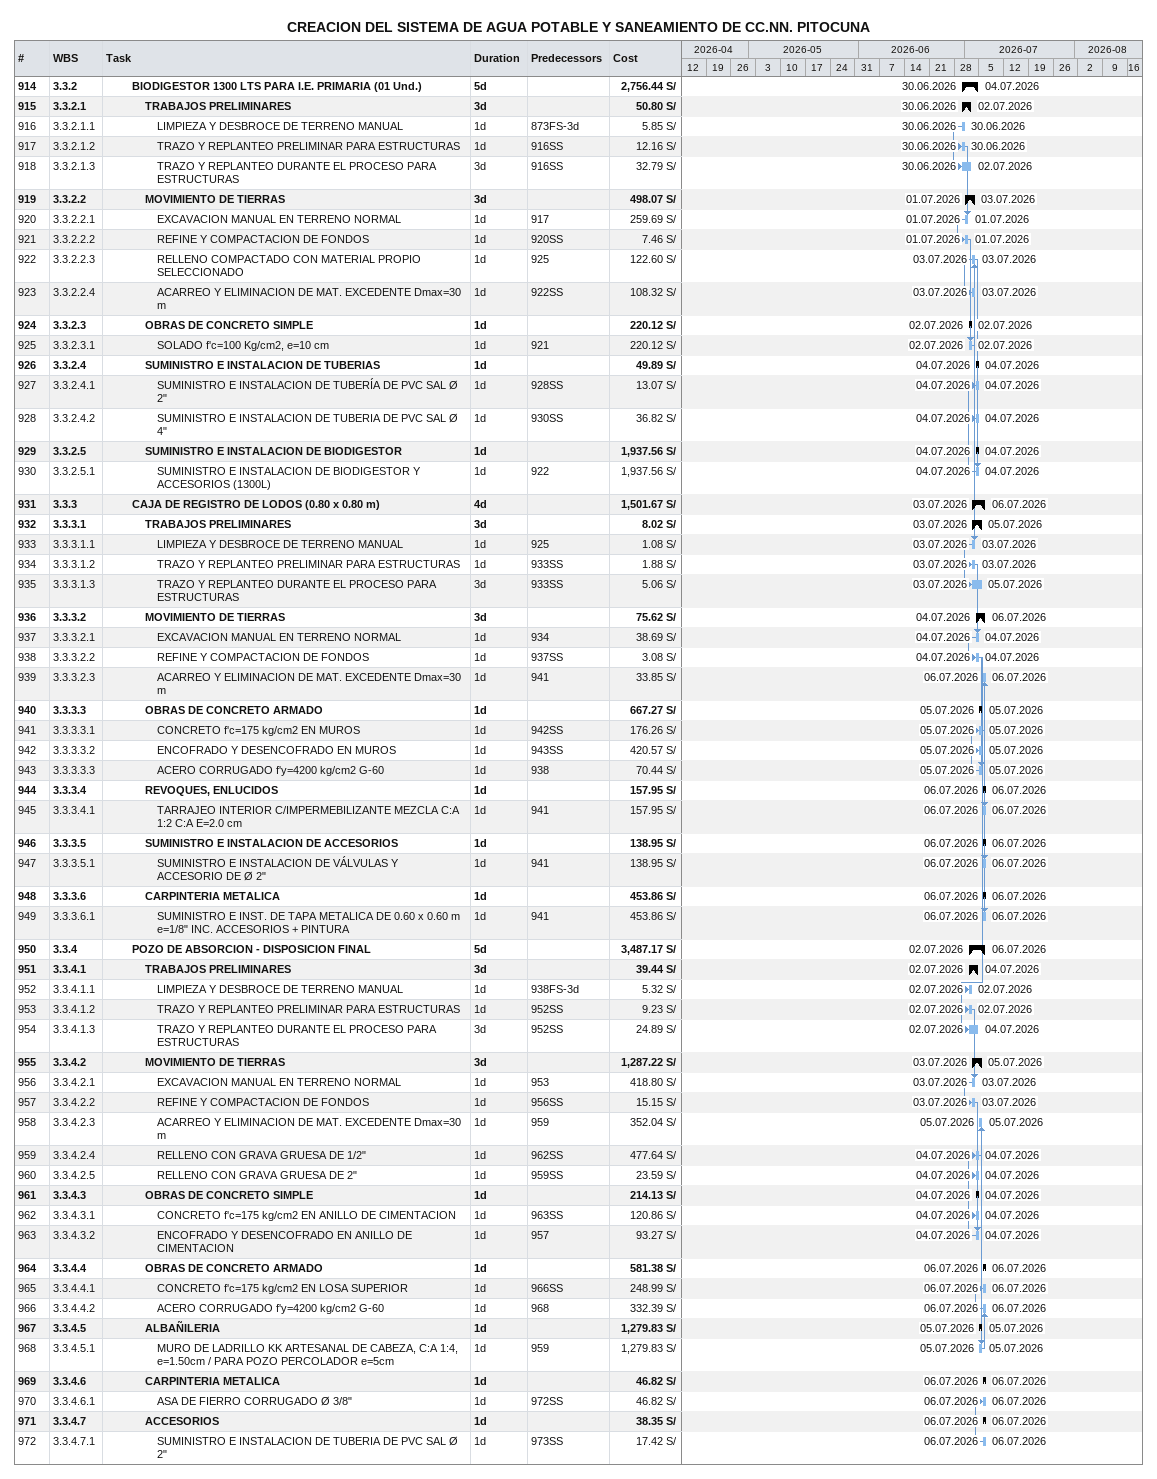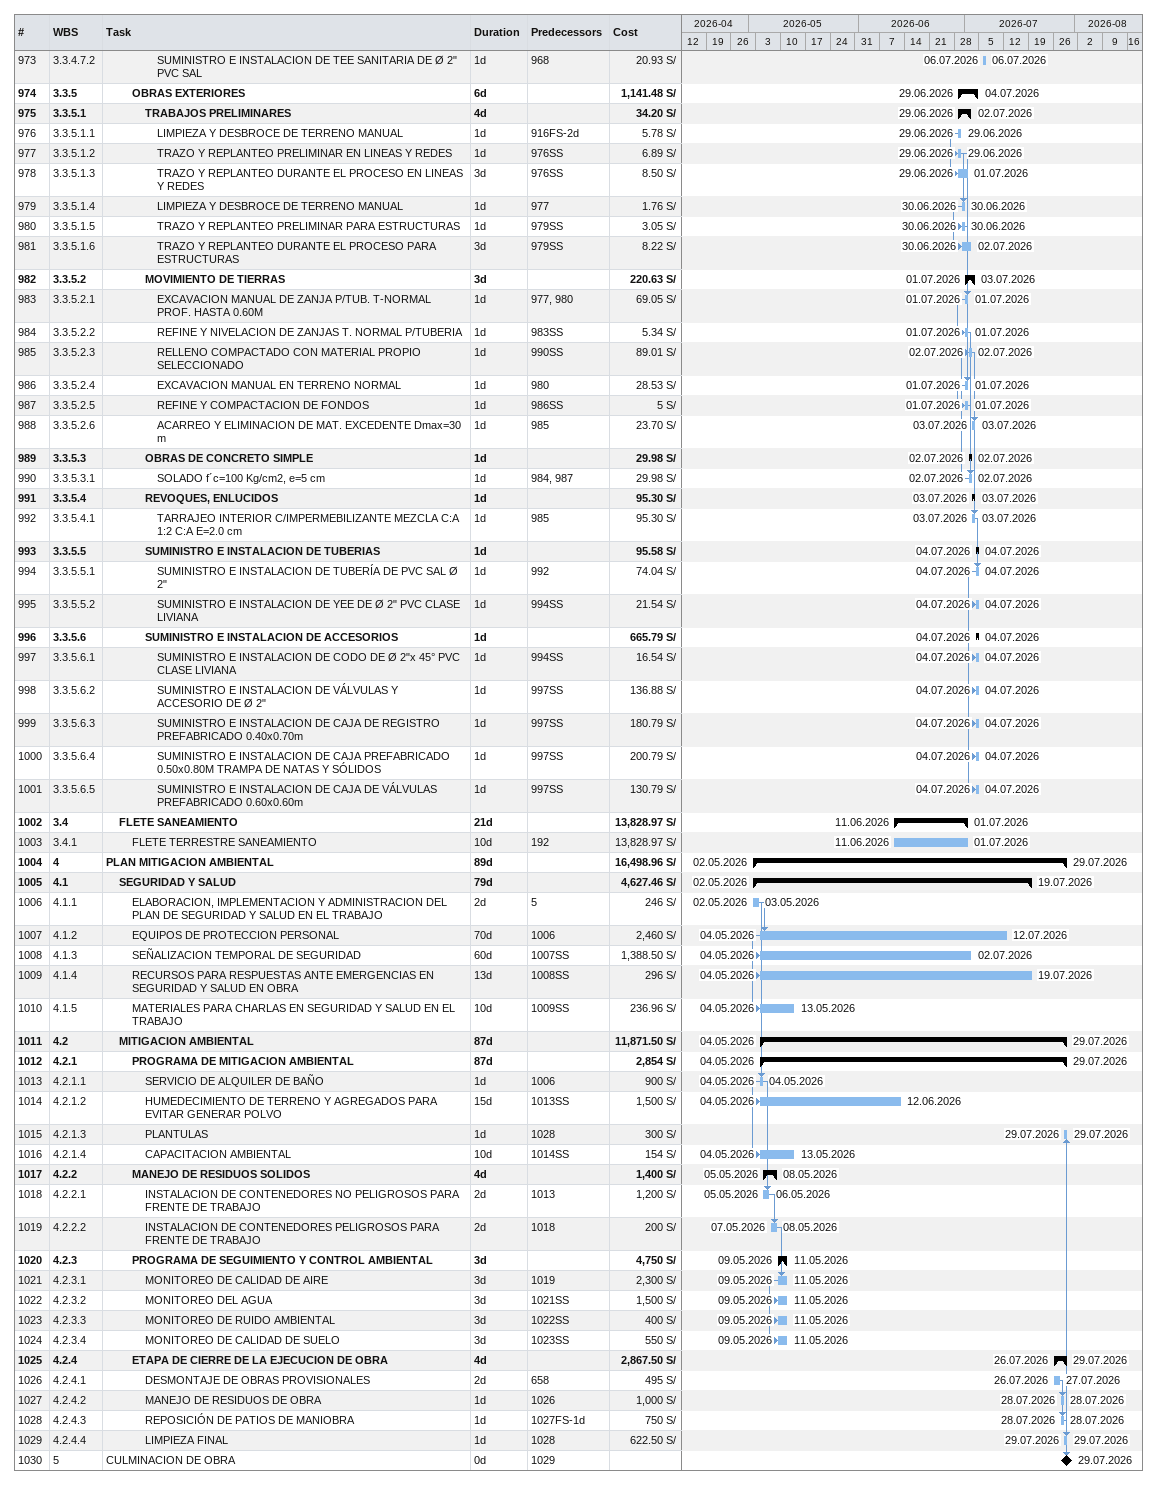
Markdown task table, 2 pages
CREACION DEL SISTEMA DE AGUA POTABLE Y SANEAMIENTO DE CC.NN. PITOCUNA

| ID | WBS | Task | Duration | Start | Finish | Predecessors | Cost (S/) |
|---|---|---|---|---|---|---|---|
| 914 | 3.3.2 | **BIODIGESTOR 1300 LTS PARA I.E. PRIMARIA (01 Und.)** | 5d | 2026-06-30 | 2026-07-04 |  | 2756.44 |
| 915 | 3.3.2.1 | **TRABAJOS PRELIMINARES** | 3d | 2026-06-30 | 2026-07-02 |  | 50.80 |
| 916 | 3.3.2.1.1 | LIMPIEZA Y DESBROCE DE TERRENO MANUAL | 1d | 2026-06-30 | 2026-06-30 | 873FS-3d | 5.85 |
| 917 | 3.3.2.1.2 | TRAZO Y REPLANTEO PRELIMINAR PARA ESTRUCTURAS | 1d | 2026-06-30 | 2026-06-30 | 916SS | 12.16 |
| 918 | 3.3.2.1.3 | TRAZO Y REPLANTEO DURANTE EL PROCESO PARA ESTRUCTURAS | 3d | 2026-06-30 | 2026-07-02 | 916SS | 32.79 |
| 919 | 3.3.2.2 | **MOVIMIENTO DE TIERRAS** | 3d | 2026-07-01 | 2026-07-03 |  | 498.07 |
| 920 | 3.3.2.2.1 | EXCAVACION MANUAL EN TERRENO NORMAL | 1d | 2026-07-01 | 2026-07-01 | 917 | 259.69 |
| 921 | 3.3.2.2.2 | REFINE Y COMPACTACION DE FONDOS | 1d | 2026-07-01 | 2026-07-01 | 920SS | 7.46 |
| 922 | 3.3.2.2.3 | RELLENO COMPACTADO CON MATERIAL PROPIO SELECCIONADO | 1d | 2026-07-03 | 2026-07-03 | 925 | 122.60 |
| 923 | 3.3.2.2.4 | ACARREO Y ELIMINACION DE MAT. EXCEDENTE Dmax=30 m | 1d | 2026-07-03 | 2026-07-03 | 922SS | 108.32 |
| 924 | 3.3.2.3 | **OBRAS DE CONCRETO SIMPLE** | 1d | 2026-07-02 | 2026-07-02 |  | 220.12 |
| 925 | 3.3.2.3.1 | SOLADO f'c=100 Kg/cm2, e=10 cm | 1d | 2026-07-02 | 2026-07-02 | 921 | 220.12 |
| 926 | 3.3.2.4 | **SUMINISTRO E INSTALACION DE TUBERIAS** | 1d | 2026-07-04 | 2026-07-04 |  | 49.89 |
| 927 | 3.3.2.4.1 | SUMINISTRO E INSTALACION DE TUBERÍA DE PVC SAL Ø 2" | 1d | 2026-07-04 | 2026-07-04 | 928SS | 13.07 |
| 928 | 3.3.2.4.2 | SUMINISTRO E INSTALACION DE TUBERIA DE PVC SAL Ø 4" | 1d | 2026-07-04 | 2026-07-04 | 930SS | 36.82 |
| 929 | 3.3.2.5 | **SUMINISTRO E INSTALACION DE BIODIGESTOR** | 1d | 2026-07-04 | 2026-07-04 |  | 1937.56 |
| 930 | 3.3.2.5.1 | SUMINISTRO E INSTALACION DE BIODIGESTOR Y ACCESORIOS (1300L) | 1d | 2026-07-04 | 2026-07-04 | 922 | 1937.56 |
| 931 | 3.3.3 | **CAJA DE REGISTRO DE LODOS (0.80 x 0.80 m)** | 4d | 2026-07-03 | 2026-07-06 |  | 1501.67 |
| 932 | 3.3.3.1 | **TRABAJOS PRELIMINARES** | 3d | 2026-07-03 | 2026-07-05 |  | 8.02 |
| 933 | 3.3.3.1.1 | LIMPIEZA Y DESBROCE DE TERRENO MANUAL | 1d | 2026-07-03 | 2026-07-03 | 925 | 1.08 |
| 934 | 3.3.3.1.2 | TRAZO Y REPLANTEO PRELIMINAR PARA ESTRUCTURAS | 1d | 2026-07-03 | 2026-07-03 | 933SS | 1.88 |
| 935 | 3.3.3.1.3 | TRAZO Y REPLANTEO DURANTE EL PROCESO PARA ESTRUCTURAS | 3d | 2026-07-03 | 2026-07-05 | 933SS | 5.06 |
| 936 | 3.3.3.2 | **MOVIMIENTO DE TIERRAS** | 3d | 2026-07-04 | 2026-07-06 |  | 75.62 |
| 937 | 3.3.3.2.1 | EXCAVACION MANUAL EN TERRENO NORMAL | 1d | 2026-07-04 | 2026-07-04 | 934 | 38.69 |
| 938 | 3.3.3.2.2 | REFINE Y COMPACTACION DE FONDOS | 1d | 2026-07-04 | 2026-07-04 | 937SS | 3.08 |
| 939 | 3.3.3.2.3 | ACARREO Y ELIMINACION DE MAT. EXCEDENTE Dmax=30 m | 1d | 2026-07-06 | 2026-07-06 | 941 | 33.85 |
| 940 | 3.3.3.3 | **OBRAS DE CONCRETO ARMADO** | 1d | 2026-07-05 | 2026-07-05 |  | 667.27 |
| 941 | 3.3.3.3.1 | CONCRETO f'c=175 kg/cm2 EN MUROS | 1d | 2026-07-05 | 2026-07-05 | 942SS | 176.26 |
| 942 | 3.3.3.3.2 | ENCOFRADO Y DESENCOFRADO EN MUROS | 1d | 2026-07-05 | 2026-07-05 | 943SS | 420.57 |
| 943 | 3.3.3.3.3 | ACERO CORRUGADO f'y=4200 kg/cm2 G-60 | 1d | 2026-07-05 | 2026-07-05 | 938 | 70.44 |
| 944 | 3.3.3.4 | **REVOQUES, ENLUCIDOS** | 1d | 2026-07-06 | 2026-07-06 |  | 157.95 |
| 945 | 3.3.3.4.1 | TARRAJEO INTERIOR C/IMPERMEBILIZANTE MEZCLA C:A 1:2 C:A E=2.0 cm | 1d | 2026-07-06 | 2026-07-06 | 941 | 157.95 |
| 946 | 3.3.3.5 | **SUMINISTRO E INSTALACION DE ACCESORIOS** | 1d | 2026-07-06 | 2026-07-06 |  | 138.95 |
| 947 | 3.3.3.5.1 | SUMINISTRO E INSTALACION DE VÁLVULAS Y ACCESORIO DE Ø 2" | 1d | 2026-07-06 | 2026-07-06 | 941 | 138.95 |
| 948 | 3.3.3.6 | **CARPINTERIA METALICA** | 1d | 2026-07-06 | 2026-07-06 |  | 453.86 |
| 949 | 3.3.3.6.1 | SUMINISTRO E INST. DE TAPA METALICA DE 0.60 x 0.60 m e=1/8" INC. ACCESORIOS + PINTURA | 1d | 2026-07-06 | 2026-07-06 | 941 | 453.86 |
| 950 | 3.3.4 | **POZO DE ABSORCION - DISPOSICION FINAL** | 5d | 2026-07-02 | 2026-07-06 |  | 3487.17 |
| 951 | 3.3.4.1 | **TRABAJOS PRELIMINARES** | 3d | 2026-07-02 | 2026-07-04 |  | 39.44 |
| 952 | 3.3.4.1.1 | LIMPIEZA Y DESBROCE DE TERRENO MANUAL | 1d | 2026-07-02 | 2026-07-02 | 938FS-3d | 5.32 |
| 953 | 3.3.4.1.2 | TRAZO Y REPLANTEO PRELIMINAR PARA ESTRUCTURAS | 1d | 2026-07-02 | 2026-07-02 | 952SS | 9.23 |
| 954 | 3.3.4.1.3 | TRAZO Y REPLANTEO DURANTE EL PROCESO PARA ESTRUCTURAS | 3d | 2026-07-02 | 2026-07-04 | 952SS | 24.89 |
| 955 | 3.3.4.2 | **MOVIMIENTO DE TIERRAS** | 3d | 2026-07-03 | 2026-07-05 |  | 1287.22 |
| 956 | 3.3.4.2.1 | EXCAVACION MANUAL EN TERRENO NORMAL | 1d | 2026-07-03 | 2026-07-03 | 953 | 418.80 |
| 957 | 3.3.4.2.2 | REFINE Y COMPACTACION DE FONDOS | 1d | 2026-07-03 | 2026-07-03 | 956SS | 15.15 |
| 958 | 3.3.4.2.3 | ACARREO Y ELIMINACION DE MAT. EXCEDENTE Dmax=30 m | 1d | 2026-07-05 | 2026-07-05 | 959 | 352.04 |
| 959 | 3.3.4.2.4 | RELLENO CON GRAVA GRUESA DE 1/2" | 1d | 2026-07-04 | 2026-07-04 | 962SS | 477.64 |
| 960 | 3.3.4.2.5 | RELLENO CON GRAVA GRUESA DE 2" | 1d | 2026-07-04 | 2026-07-04 | 959SS | 23.59 |
| 961 | 3.3.4.3 | **OBRAS DE CONCRETO SIMPLE** | 1d | 2026-07-04 | 2026-07-04 |  | 214.13 |
| 962 | 3.3.4.3.1 | CONCRETO f'c=175 kg/cm2 EN ANILLO DE CIMENTACION | 1d | 2026-07-04 | 2026-07-04 | 963SS | 120.86 |
| 963 | 3.3.4.3.2 | ENCOFRADO Y DESENCOFRADO EN ANILLO DE CIMENTACION | 1d | 2026-07-04 | 2026-07-04 | 957 | 93.27 |
| 964 | 3.3.4.4 | **OBRAS DE CONCRETO ARMADO** | 1d | 2026-07-06 | 2026-07-06 |  | 581.38 |
| 965 | 3.3.4.4.1 | CONCRETO f'c=175 kg/cm2 EN LOSA SUPERIOR | 1d | 2026-07-06 | 2026-07-06 | 966SS | 248.99 |
| 966 | 3.3.4.4.2 | ACERO CORRUGADO f'y=4200 kg/cm2 G-60 | 1d | 2026-07-06 | 2026-07-06 | 968 | 332.39 |
| 967 | 3.3.4.5 | **ALBAÑILERIA** | 1d | 2026-07-05 | 2026-07-05 |  | 1279.83 |
| 968 | 3.3.4.5.1 | MURO DE LADRILLO KK ARTESANAL DE CABEZA, C:A 1:4, e=1.50cm / PARA POZO PERCOLADOR e=5cm | 1d | 2026-07-05 | 2026-07-05 | 959 | 1279.83 |
| 969 | 3.3.4.6 | **CARPINTERIA METALICA** | 1d | 2026-07-06 | 2026-07-06 |  | 46.82 |
| 970 | 3.3.4.6.1 | ASA DE FIERRO CORRUGADO Ø 3/8" | 1d | 2026-07-06 | 2026-07-06 | 972SS | 46.82 |
| 971 | 3.3.4.7 | **ACCESORIOS** | 1d | 2026-07-06 | 2026-07-06 |  | 38.35 |
| 972 | 3.3.4.7.1 | SUMINISTRO E INSTALACION DE TUBERIA DE PVC SAL Ø 2" | 1d | 2026-07-06 | 2026-07-06 | 973SS | 17.42 |
| 973 | 3.3.4.7.2 | SUMINISTRO E INSTALACION DE TEE SANITARIA DE Ø 2" PVC SAL | 1d | 2026-07-06 | 2026-07-06 | 968 | 20.93 |
| 974 | 3.3.5 | **OBRAS EXTERIORES** | 6d | 2026-06-29 | 2026-07-04 |  | 1141.48 |
| 975 | 3.3.5.1 | **TRABAJOS PRELIMINARES** | 4d | 2026-06-29 | 2026-07-02 |  | 34.20 |
| 976 | 3.3.5.1.1 | LIMPIEZA Y DESBROCE DE TERRENO MANUAL | 1d | 2026-06-29 | 2026-06-29 | 916FS-2d | 5.78 |
| 977 | 3.3.5.1.2 | TRAZO Y REPLANTEO PRELIMINAR EN LINEAS Y REDES | 1d | 2026-06-29 | 2026-06-29 | 976SS | 6.89 |
| 978 | 3.3.5.1.3 | TRAZO Y REPLANTEO DURANTE EL PROCESO EN LINEAS Y REDES | 3d | 2026-06-29 | 2026-07-01 | 976SS | 8.50 |
| 979 | 3.3.5.1.4 | LIMPIEZA Y DESBROCE DE TERRENO MANUAL | 1d | 2026-06-30 | 2026-06-30 | 977 | 1.76 |
| 980 | 3.3.5.1.5 | TRAZO Y REPLANTEO PRELIMINAR PARA ESTRUCTURAS | 1d | 2026-06-30 | 2026-06-30 | 979SS | 3.05 |
| 981 | 3.3.5.1.6 | TRAZO Y REPLANTEO DURANTE EL PROCESO PARA ESTRUCTURAS | 3d | 2026-06-30 | 2026-07-02 | 979SS | 8.22 |
| 982 | 3.3.5.2 | **MOVIMIENTO DE TIERRAS** | 3d | 2026-07-01 | 2026-07-03 |  | 220.63 |
| 983 | 3.3.5.2.1 | EXCAVACION MANUAL DE ZANJA P/TUB. T-NORMAL PROF. HASTA 0.60M | 1d | 2026-07-01 | 2026-07-01 | 977, 980 | 69.05 |
| 984 | 3.3.5.2.2 | REFINE Y NIVELACION DE ZANJAS T. NORMAL P/TUBERIA | 1d | 2026-07-01 | 2026-07-01 | 983SS | 5.34 |
| 985 | 3.3.5.2.3 | RELLENO COMPACTADO CON MATERIAL PROPIO SELECCIONADO | 1d | 2026-07-02 | 2026-07-02 | 990SS | 89.01 |
| 986 | 3.3.5.2.4 | EXCAVACION MANUAL EN TERRENO NORMAL | 1d | 2026-07-01 | 2026-07-01 | 980 | 28.53 |
| 987 | 3.3.5.2.5 | REFINE Y COMPACTACION DE FONDOS | 1d | 2026-07-01 | 2026-07-01 | 986SS | 5 |
| 988 | 3.3.5.2.6 | ACARREO Y ELIMINACION DE MAT. EXCEDENTE Dmax=30 m | 1d | 2026-07-03 | 2026-07-03 | 985 | 23.70 |
| 989 | 3.3.5.3 | **OBRAS DE CONCRETO SIMPLE** | 1d | 2026-07-02 | 2026-07-02 |  | 29.98 |
| 990 | 3.3.5.3.1 | SOLADO f´c=100 Kg/cm2, e=5 cm | 1d | 2026-07-02 | 2026-07-02 | 984, 987 | 29.98 |
| 991 | 3.3.5.4 | **REVOQUES, ENLUCIDOS** | 1d | 2026-07-03 | 2026-07-03 |  | 95.30 |
| 992 | 3.3.5.4.1 | TARRAJEO INTERIOR C/IMPERMEBILIZANTE MEZCLA C:A 1:2 C:A E=2.0 cm | 1d | 2026-07-03 | 2026-07-03 | 985 | 95.30 |
| 993 | 3.3.5.5 | **SUMINISTRO E INSTALACION DE TUBERIAS** | 1d | 2026-07-04 | 2026-07-04 |  | 95.58 |
| 994 | 3.3.5.5.1 | SUMINISTRO E INSTALACION DE TUBERÍA DE PVC SAL Ø 2" | 1d | 2026-07-04 | 2026-07-04 | 992 | 74.04 |
| 995 | 3.3.5.5.2 | SUMINISTRO E INSTALACION DE YEE DE Ø 2" PVC CLASE LIVIANA | 1d | 2026-07-04 | 2026-07-04 | 994SS | 21.54 |
| 996 | 3.3.5.6 | **SUMINISTRO E INSTALACION DE ACCESORIOS** | 1d | 2026-07-04 | 2026-07-04 |  | 665.79 |
| 997 | 3.3.5.6.1 | SUMINISTRO E INSTALACION DE CODO DE Ø 2"x 45° PVC CLASE LIVIANA | 1d | 2026-07-04 | 2026-07-04 | 994SS | 16.54 |
| 998 | 3.3.5.6.2 | SUMINISTRO E INSTALACION DE VÁLVULAS Y ACCESORIO DE Ø 2" | 1d | 2026-07-04 | 2026-07-04 | 997SS | 136.88 |
| 999 | 3.3.5.6.3 | SUMINISTRO E INSTALACION DE CAJA DE REGISTRO PREFABRICADO 0.40x0.70m | 1d | 2026-07-04 | 2026-07-04 | 997SS | 180.79 |
| 1000 | 3.3.5.6.4 | SUMINISTRO E INSTALACION DE CAJA PREFABRICADO 0.50x0.80M TRAMPA DE NATAS Y SÓLIDOS | 1d | 2026-07-04 | 2026-07-04 | 997SS | 200.79 |
| 1001 | 3.3.5.6.5 | SUMINISTRO E INSTALACION DE CAJA DE VÁLVULAS PREFABRICADO 0.60x0.60m | 1d | 2026-07-04 | 2026-07-04 | 997SS | 130.79 |
| 1002 | 3.4 | **FLETE SANEAMIENTO** | 21d | 2026-06-11 | 2026-07-01 |  | 13828.97 |
| 1003 | 3.4.1 | FLETE TERRESTRE SANEAMIENTO | 10d | 2026-06-11 | 2026-07-01 | 192 | 13828.97 |
| 1004 | 4 | **PLAN MITIGACION AMBIENTAL** | 89d | 2026-05-02 | 2026-07-29 |  | 16498.96 |
| 1005 | 4.1 | **SEGURIDAD Y SALUD** | 79d | 2026-05-02 | 2026-07-19 |  | 4627.46 |
| 1006 | 4.1.1 | ELABORACION, IMPLEMENTACION Y ADMINISTRACION DEL PLAN DE SEGURIDAD Y SALUD EN EL TRABAJO | 2d | 2026-05-02 | 2026-05-03 | 5 | 246 |
| 1007 | 4.1.2 | EQUIPOS DE PROTECCION PERSONAL | 70d | 2026-05-04 | 2026-07-12 | 1006 | 2460 |
| 1008 | 4.1.3 | SEÑALIZACION TEMPORAL DE SEGURIDAD | 60d | 2026-05-04 | 2026-07-02 | 1007SS | 1388.50 |
| 1009 | 4.1.4 | RECURSOS PARA RESPUESTAS ANTE EMERGENCIAS EN SEGURIDAD Y SALUD EN OBRA | 13d | 2026-05-04 | 2026-07-19 | 1008SS | 296 |
| 1010 | 4.1.5 | MATERIALES PARA CHARLAS EN SEGURIDAD Y SALUD EN EL TRABAJO | 10d | 2026-05-04 | 2026-05-13 | 1009SS | 236.96 |
| 1011 | 4.2 | **MITIGACION AMBIENTAL** | 87d | 2026-05-04 | 2026-07-29 |  | 11871.50 |
| 1012 | 4.2.1 | **PROGRAMA DE MITIGACION AMBIENTAL** | 87d | 2026-05-04 | 2026-07-29 |  | 2854 |
| 1013 | 4.2.1.1 | SERVICIO DE ALQUILER DE BAÑO | 1d | 2026-05-04 | 2026-05-04 | 1006 | 900 |
| 1014 | 4.2.1.2 | HUMEDECIMIENTO DE TERRENO Y AGREGADOS PARA EVITAR GENERAR POLVO | 15d | 2026-05-04 | 2026-06-12 | 1013SS | 1500 |
| 1015 | 4.2.1.3 | PLANTULAS | 1d | 2026-07-29 | 2026-07-29 | 1028 | 300 |
| 1016 | 4.2.1.4 | CAPACITACION AMBIENTAL | 10d | 2026-05-04 | 2026-05-13 | 1014SS | 154 |
| 1017 | 4.2.2 | **MANEJO DE RESIDUOS SOLIDOS** | 4d | 2026-05-05 | 2026-05-08 |  | 1400 |
| 1018 | 4.2.2.1 | INSTALACION DE CONTENEDORES NO PELIGROSOS PARA FRENTE DE TRABAJO | 2d | 2026-05-05 | 2026-05-06 | 1013 | 1200 |
| 1019 | 4.2.2.2 | INSTALACION DE CONTENEDORES PELIGROSOS PARA FRENTE DE TRABAJO | 2d | 2026-05-07 | 2026-05-08 | 1018 | 200 |
| 1020 | 4.2.3 | **PROGRAMA DE SEGUIMIENTO Y CONTROL AMBIENTAL** | 3d | 2026-05-09 | 2026-05-11 |  | 4750 |
| 1021 | 4.2.3.1 | MONITOREO DE CALIDAD DE AIRE | 3d | 2026-05-09 | 2026-05-11 | 1019 | 2300 |
| 1022 | 4.2.3.2 | MONITOREO DEL AGUA | 3d | 2026-05-09 | 2026-05-11 | 1021SS | 1500 |
| 1023 | 4.2.3.3 | MONITOREO DE RUIDO AMBIENTAL | 3d | 2026-05-09 | 2026-05-11 | 1022SS | 400 |
| 1024 | 4.2.3.4 | MONITOREO DE CALIDAD DE SUELO | 3d | 2026-05-09 | 2026-05-11 | 1023SS | 550 |
| 1025 | 4.2.4 | **ETAPA DE CIERRE DE LA EJECUCION DE OBRA** | 4d | 2026-07-26 | 2026-07-29 |  | 2867.50 |
| 1026 | 4.2.4.1 | DESMONTAJE DE OBRAS PROVISIONALES | 2d | 2026-07-26 | 2026-07-27 | 658 | 495 |
| 1027 | 4.2.4.2 | MANEJO DE RESIDUOS DE OBRA | 1d | 2026-07-28 | 2026-07-28 | 1026 | 1000 |
| 1028 | 4.2.4.3 | REPOSICIÓN DE PATIOS DE MANIOBRA | 1d | 2026-07-28 | 2026-07-28 | 1027FS-1d | 750 |
| 1029 | 4.2.4.4 | LIMPIEZA FINAL | 1d | 2026-07-29 | 2026-07-29 | 1028 | 622.50 |
| 1030 | 5 | CULMINACION DE OBRA | 0d | 2026-07-29 | 2026-07-29 | 1029 |  |
